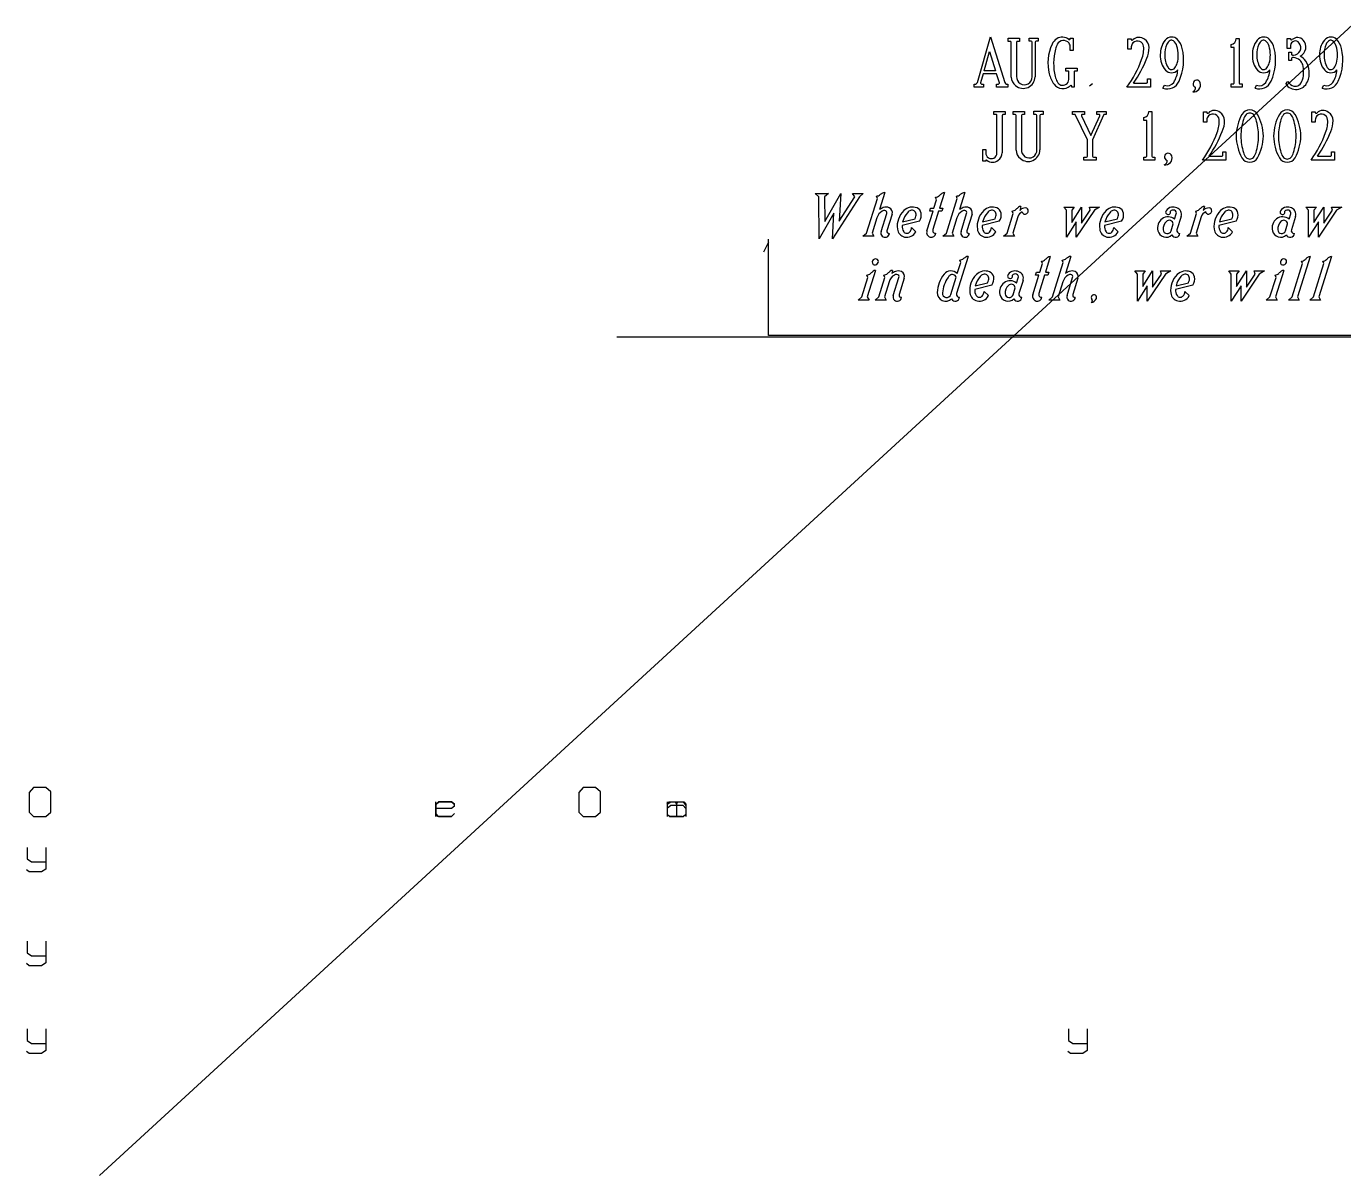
# Model space of a CAD drawing. Header units: metres. Extents: x -210 to 27, y -20 to 71.
# Drawn here: x -27.25 to -0.2, y -17.22 to 6.37 of the extents above; entities that cross this region are included whole.
import ezdxf

# ---------------------------------------------------------------- set-up
doc = ezdxf.new("R2010")
doc.units = ezdxf.units.M

msp = doc.modelspace()

# ---------------------------------------------------------------- linework, layer by layer
at = {"layer": 'MCD_Layer_0'}
for p, q in [((-25.743296, -17.223255), (27.084261, 31.29195)), ((-7.718598, 5.2175), (-7.447598, 6.154)), ((-7.447598, 6.154), (-7.157598, 5.2165)), ((-7.085751, 6.1257), (-6.850651, 6.1257)), ((-7.085751, 6.063), (-7.085751, 6.1257)), ((-7.043051, 6.063), (-7.085751, 6.063)), ((-7.022051, 5.3309), (-7.022051, 6.043)), ((-6.912951, 6.043), (-6.912851, 5.3445)), ((-6.850651, 6.063), (-6.891951, 6.063)), ((-6.850651, 6.1257), (-6.850651, 6.063)), ((-6.657551, 6.0638), (-6.657551, 6.1277)), ((-6.657551, 6.1277), (-6.470051, 6.1277)), ((-6.615151, 6.0638), (-6.657551, 6.0638)), ((-6.595151, 5.3357), (-6.595151, 6.0438)), ((-6.532151, 6.0438), (-6.532151, 5.3357)), ((-6.470051, 6.0638), (-6.511151, 6.0638)), ((-6.470051, 6.1277), (-6.470051, 6.0638)), ((-5.810977, 6.118), (-5.810977, 6.126)), ((-5.810977, 6.126), (-5.749277, 6.126)), ((-5.749277, 6.126), (-5.749277, 5.876)), ((-4.626797, 5.906), (-4.626797, 6.115)), ((-4.626797, 6.115), (-4.561097, 6.115)), ((-4.561097, 6.115), (-4.561097, 6.107)), ((-2.509802, 5.938), (-2.509802, 6.0005)), ((-2.406702, 6.1249), (-2.343802, 6.125)), ((-2.343802, 6.125), (-2.343802, 5.208)), ((-1.354437, 6.125), (-1.289837, 6.125)), ((-1.354437, 5.917), (-1.354437, 6.125)), ((-1.289837, 6.125), (-1.289837, 6.114)), ((-1.289837, 5.98), (-1.289837, 5.917)), ((-7.579598, 5.458), (-7.466598, 5.857)), ((-7.466598, 5.857), (-7.345598, 5.458)), ((-5.810977, 5.876), (-5.810977, 5.939)), ((-5.749277, 5.876), (-5.810977, 5.876)), ((-4.561097, 5.906), (-4.626797, 5.906)), ((-4.561097, 5.948), (-4.561097, 5.906)), ((-2.447802, 5.938), (-2.509802, 5.938)), ((-2.447802, 5.208), (-2.447802, 5.938)), ((-1.289837, 5.917), (-1.354437, 5.917)), ((-1.323137, 5.6724), (-1.323137, 5.8438)), ((-1.323137, 5.8438), (-1.268837, 5.8438)), ((-1.268837, 5.8438), (-1.268837, 5.802)), ((-1.268837, 5.709), (-1.268837, 5.6724)), ((-1.247837, 5.782), (-1.226837, 5.782)), ((-1.226837, 5.73), (-1.247837, 5.73)), ((-7.345598, 5.458), (-7.579598, 5.458)), ((-5.903877, 5.5163), (-5.669477, 5.5163)), ((-5.903877, 5.4538), (-5.903877, 5.5163)), ((-5.903577, 5.4538), (-5.903877, 5.4538)), ((-5.862577, 5.4538), (-5.903577, 5.4538)), ((-5.841577, 5.2817), (-5.841577, 5.4338)), ((-5.732477, 5.4338), (-5.732477, 5.125)), ((-5.669477, 5.4538), (-5.711477, 5.4538)), ((-5.669477, 5.5163), (-5.669477, 5.4538)), ((-1.268837, 5.6724), (-1.323137, 5.6724)), ((-7.783598, 5.1875), (-7.758598, 5.1875)), ((-7.783598, 5.125), (-7.783598, 5.1875)), ((-7.597598, 5.396), (-7.654598, 5.2135)), ((-7.634598, 5.1875), (-7.595598, 5.1875)), ((-7.327598, 5.396), (-7.597598, 5.396)), ((-7.595598, 5.1875), (-7.595598, 5.125)), ((-7.265598, 5.2145), (-7.327598, 5.396)), ((-7.325598, 5.125), (-7.325598, 5.1875)), ((-7.325598, 5.1875), (-7.285598, 5.1875)), ((-7.117598, 5.1875), (-7.095598, 5.1875)), ((-7.095598, 5.1875), (-7.095598, 5.125)), ((-5.357096, 5.191773), (-5.417941, 5.145859)), ((-4.511097, 5.208), (-4.247997, 5.208)), ((-4.226997, 5.229), (-4.226997, 5.292)), ((-4.226997, 5.292), (-4.165097, 5.292)), ((-4.165097, 5.292), (-4.165097, 5.125)), ((-3.907442, 5.1009), (-3.876442, 5.1619)), ((-2.509802, 5.188), (-2.468802, 5.188)), ((-2.509802, 5.125), (-2.509802, 5.188)), ((-2.322802, 5.188), (-2.280802, 5.188)), ((-2.280802, 5.188), (-2.280802, 5.125)), ((-2.017137, 5.1009), (-1.986137, 5.1619)), ((-1.385637, 5.191), (-1.341837, 5.2362)), ((-0.638139, 5.1009), (-0.607139, 5.1619)), ((-7.595598, 5.125), (-7.783598, 5.125)), ((-7.095598, 5.125), (-7.325598, 5.125)), ((-5.778577, 5.125), (-5.778577, 5.1367)), ((-5.732477, 5.125), (-5.778577, 5.125)), ((-4.165097, 5.125), (-4.647097, 5.125)), ((-2.280802, 5.125), (-2.509802, 5.125)), ((-7.3792, 4.5608), (-7.3792, 4.6236)), ((-7.3792, 4.6236), (-7.1449, 4.6236)), ((-7.1449, 4.6236), (-7.1449, 4.5608)), ((-6.986752, 4.6257), (-6.751652, 4.6257)), ((-6.986752, 4.563), (-6.986752, 4.6257)), ((-6.751652, 4.6257), (-6.751652, 4.563)), ((-6.558552, 4.5638), (-6.558552, 4.6277)), ((-6.558552, 4.6277), (-6.371052, 4.6277)), ((-6.371052, 4.6277), (-6.371052, 4.5638)), ((-5.762297, 4.62475), (-5.522297, 4.62475)), ((-5.762297, 4.56255), (-5.762297, 4.62475)), ((-5.522297, 4.62475), (-5.522297, 4.56255)), ((-5.267297, 4.56255), (-5.267297, 4.62475)), ((-5.267297, 4.6239), (-5.074297, 4.6239)), ((-5.074297, 4.6239), (-5.074297, 4.5617)), ((-4.200197, 4.6249), (-4.137297, 4.625)), ((-4.137297, 4.625), (-4.137297, 3.708)), ((-3.075703, 4.406), (-3.075703, 4.615)), ((-3.075703, 4.615), (-3.010003, 4.615)), ((-3.010003, 4.615), (-3.010003, 4.607)), ((-0.847699, 4.406), (-0.847699, 4.615)), ((-0.847699, 4.615), (-0.781999, 4.615)), ((-0.781999, 4.615), (-0.781999, 4.607)), ((-7.3372, 4.5608), (-7.3792, 4.5608)), ((-7.3162, 3.7677), (-7.3162, 4.5408)), ((-7.2071, 4.5408), (-7.2071, 3.7778)), ((-7.1449, 4.5608), (-7.1861, 4.5608)), ((-6.944052, 4.563), (-6.986752, 4.563)), ((-6.923052, 3.8309), (-6.923052, 4.543)), ((-6.813952, 4.543), (-6.813852, 3.8445)), ((-6.751652, 4.563), (-6.792952, 4.563)), ((-6.516152, 4.5638), (-6.558552, 4.5638)), ((-6.496152, 3.8357), (-6.496152, 4.5438)), ((-6.433152, 4.5438), (-6.433152, 3.8357)), ((-6.371052, 4.5638), (-6.412152, 4.5638)), ((-5.723297, 4.56255), (-5.762297, 4.56255)), ((-5.460297, 4.04175), (-5.704297, 4.55055)), ((-5.581297, 4.53355), (-5.386297, 4.12975)), ((-5.522297, 4.56255), (-5.562297, 4.56255)), ((-5.386297, 4.12975), (-5.204297, 4.53355)), ((-5.129297, 4.5497), (-5.355297, 4.0409)), ((-5.223297, 4.56255), (-5.267297, 4.56255)), ((-5.074297, 4.5617), (-5.110297, 4.5617)), ((-4.303297, 4.438), (-4.303297, 4.5005)), ((-4.241297, 4.438), (-4.303297, 4.438)), ((-4.241297, 3.708), (-4.241297, 4.438)), ((-3.010003, 4.406), (-3.075703, 4.406)), ((-3.010003, 4.448), (-3.010003, 4.406)), ((-0.781999, 4.406), (-0.847699, 4.406)), ((-0.781999, 4.448), (-0.781999, 4.406)), ((-7.6089, 3.8405), (-7.546, 3.8405)), ((-7.6089, 3.6005), (-7.6089, 3.8405)), ((-7.546, 3.8405), (-7.546, 3.7775)), ((-5.460297, 3.70805), (-5.460297, 4.04175)), ((-5.355297, 4.04175), (-5.355297, 3.70805)), ((-2.675903, 3.729), (-2.675903, 3.792)), ((-2.675903, 3.792), (-2.614003, 3.792)), ((-2.614003, 3.792), (-2.614003, 3.625)), ((-0.447899, 3.729), (-0.447899, 3.792)), ((-0.447899, 3.792), (-0.385999, 3.792)), ((-0.385999, 3.792), (-0.385999, 3.625)), ((-7.546, 3.6005), (-7.6089, 3.6005)), ((-7.546, 3.6135), (-7.546, 3.6005)), ((-5.532297, 3.62475), (-5.532297, 3.68805)), ((-5.532297, 3.68805), (-5.480297, 3.68805)), ((-5.282297, 3.62475), (-5.532297, 3.62475)), ((-5.335297, 3.68805), (-5.282297, 3.68805)), ((-5.282297, 3.68805), (-5.282297, 3.62475)), ((-4.303297, 3.688), (-4.262297, 3.688)), ((-4.303297, 3.625), (-4.303297, 3.688)), ((-4.074297, 3.625), (-4.303297, 3.625)), ((-4.116297, 3.688), (-4.074297, 3.688)), ((-4.074297, 3.688), (-4.074297, 3.625)), ((-2.614003, 3.625), (-3.096003, 3.625)), ((-2.960003, 3.708), (-2.696903, 3.708)), ((-0.385999, 3.625), (-0.867999, 3.625)), ((-0.731999, 3.708), (-0.468899, 3.708)), ((-10.973124, 2.871875), (-11.052399, 2.9375)), ((-11.052399, 2.9375), (-10.776774, 2.9375)), ((-10.966212, 2.007025), (-10.973124, 2.871875)), ((-10.776774, 2.9375), (-10.855, 2.871875)), ((-10.855, 2.871875), (-10.850974, 2.367263)), ((-10.850974, 2.367263), (-10.52495, 2.9375)), ((-10.140124, 2.871875), (-10.690762, 2.007025)), ((-10.52495, 2.9375), (-10.553999, 2.368488)), ((-10.553999, 2.368488), (-10.233487, 2.871875)), ((-10.285112, 2.9375), (-10.062074, 2.9375)), ((-10.233487, 2.871875), (-10.285112, 2.9375)), ((-10.062074, 2.9375), (-10.140124, 2.871875)), ((-9.992295, 2.128125), (-9.772669, 2.836613)), ((-9.772669, 2.836613), (-9.791657, 2.886225)), ((-9.620245, 2.958937), (-9.728657, 2.6092)), ((-8.610303, 2.638863), (-8.556403, 2.812813)), ((-8.556403, 2.812813), (-8.57539, 2.862425)), ((-8.396628, 2.958938), (-8.495765, 2.638863)), ((-8.350533, 2.128125), (-8.130908, 2.836613)), ((-8.130908, 2.836613), (-8.149895, 2.886225)), ((-7.978483, 2.958937), (-8.086895, 2.6092)), ((-10.663724, 2.536137), (-10.966212, 2.007025)), ((-10.690762, 2.007025), (-10.663724, 2.536137)), ((-9.780457, 2.441987), (-9.877757, 2.128125)), ((-9.69567, 2.156475), (-9.580782, 2.527387)), ((-9.470357, 2.514087), (-9.57492, 2.1766)), ((-8.755028, 2.171875), (-8.62929, 2.577613)), ((-8.69754, 2.577613), (-8.678553, 2.638863)), ((-8.62929, 2.577613), (-8.69754, 2.577613)), ((-8.678553, 2.638863), (-8.610303, 2.638863)), ((-8.514753, 2.577613), (-8.632528, 2.1976)), ((-8.446503, 2.577613), (-8.514753, 2.577613)), ((-8.495765, 2.638863), (-8.427515, 2.638863)), ((-8.427515, 2.638863), (-8.446503, 2.577613)), ((-8.138695, 2.441987), (-8.235995, 2.128125)), ((-8.053908, 2.156475), (-7.93902, 2.527387)), ((-7.828595, 2.514087), (-7.933158, 2.1766)), ((-7.108173, 2.128125), (-6.984099, 2.528525)), ((-6.984099, 2.528525), (-7.003085, 2.578138)), ((-6.89091, 2.45975), (-6.993635, 2.128125)), ((-6.824323, 2.67465), (-6.849873, 2.59205)), ((-5.891781, 2.596163), (-5.944281, 2.661788)), ((-5.944281, 2.661788), (-5.729906, 2.661788)), ((-5.891781, 2.041063), (-5.891781, 2.596163)), ((-5.729906, 2.661788), (-5.782406, 2.596163)), ((-5.782406, 2.343025), (-5.579319, 2.661788)), ((-5.782406, 2.596163), (-5.782406, 2.343025)), ((-5.315244, 2.596163), (-5.688694, 2.041063)), ((-5.579319, 2.661788), (-5.579319, 2.329025)), ((-5.579319, 2.329025), (-5.399594, 2.596163)), ((-5.418756, 2.661788), (-5.207794, 2.661788)), ((-5.399594, 2.596163), (-5.418756, 2.661788)), ((-5.207794, 2.661788), (-5.315244, 2.596163)), ((-3.668675, 2.409525), (-3.634374, 2.520213)), ((-3.536724, 2.4657), (-3.620112, 2.196637)), ((-3.340598, 2.128125), (-3.216524, 2.528525)), ((-3.216524, 2.528525), (-3.235511, 2.578138)), ((-3.123335, 2.45975), (-3.22606, 2.128125)), ((-3.056748, 2.67465), (-3.082298, 2.59205)), ((-1.318512, 2.409525), (-1.284212, 2.520213)), ((-1.186562, 2.4657), (-1.269949, 2.196637)), ((-0.918631, 2.596163), (-0.971131, 2.661788)), ((-0.971131, 2.661788), (-0.756756, 2.661788)), ((-0.918631, 2.041063), (-0.918631, 2.596163)), ((-0.756756, 2.661788), (-0.809256, 2.596163)), ((-0.809256, 2.343025), (-0.606169, 2.661788)), ((-0.809256, 2.596163), (-0.809256, 2.343025)), ((-0.342094, 2.596163), (-0.715544, 2.041063)), ((-0.606169, 2.661788), (-0.606169, 2.329025)), ((-0.606169, 2.329025), (-0.426444, 2.596163)), ((-0.445606, 2.661788), (-0.234644, 2.661788)), ((-0.426444, 2.596163), (-0.445606, 2.661788)), ((-0.234644, 2.661788), (-0.342094, 2.596163)), ((-8.910019, 2.370937), (-9.263694, 2.283787)), ((-9.253106, 2.358425), (-8.997606, 2.421512)), ((-9.071981, 2.241612), (-8.981157, 2.155775)), ((-7.268257, 2.370937), (-7.621932, 2.283787)), ((-7.611345, 2.358425), (-7.355845, 2.421512)), ((-7.43022, 2.241612), (-7.339395, 2.155775)), ((-5.688694, 2.359913), (-5.891781, 2.041063)), ((-5.688694, 2.041063), (-5.688694, 2.359913)), ((-4.755869, 2.370937), (-5.109544, 2.283787)), ((-5.098956, 2.358425), (-4.843456, 2.421512)), ((-4.917831, 2.241612), (-4.827007, 2.155775)), ((-3.7413, 2.175287), (-3.697637, 2.315988)), ((-2.405706, 2.370937), (-2.759381, 2.283787)), ((-2.748793, 2.358425), (-2.493293, 2.421512)), ((-2.567668, 2.241612), (-2.476844, 2.155775)), ((-1.391137, 2.175287), (-1.347474, 2.315988)), ((-0.715544, 2.359913), (-0.918631, 2.041063)), ((-0.715544, 2.041063), (-0.715544, 2.359913)), ((-12.005738, 1.939738), (-12.110414, 1.737639)), ((-10.067545, 2.0625), (-9.992295, 2.128125)), ((-9.843107, 2.0625), (-10.067545, 2.0625)), ((-9.877757, 2.128125), (-9.843107, 2.0625)), ((-8.425783, 2.0625), (-8.350533, 2.128125)), ((-8.201345, 2.0625), (-8.425783, 2.0625)), ((-8.235995, 2.128125), (-8.201345, 2.0625)), ((-7.183511, 2.0625), (-7.108173, 2.128125)), ((-6.959073, 2.0625), (-7.183511, 2.0625)), ((-6.993635, 2.128125), (-6.959073, 2.0625)), ((-3.415936, 2.0625), (-3.340598, 2.128125)), ((-3.191498, 2.0625), (-3.415936, 2.0625)), ((-3.22606, 2.128125), (-3.191498, 2.0625)), ((-7.908701, 1.646437), (-8.144951, 0.884137)), ((-6.220939, 1.646438), (-6.320077, 1.326363)), ((-5.802795, 1.646437), (-5.911207, 1.2967)), ((-0.885118, 1.646437), (-1.142544, 0.815625)), ((-0.447531, 1.646437), (-0.704956, 0.815625)), ((-9.809301, 1.36215), (-9.978701, 0.815625)), ((-9.458325, 1.36215), (-9.478626, 1.2967)), ((-8.131388, 1.2974), (-8.061126, 1.524113)), ((-8.061126, 1.524113), (-8.080113, 1.573725)), ((-6.434614, 1.326363), (-6.380714, 1.500313)), ((-6.380714, 1.500313), (-6.399702, 1.549925)), ((-6.174845, 0.815625), (-5.95522, 1.524113)), ((-5.95522, 1.524113), (-5.974208, 1.573725)), ((-1.426363, 1.36215), (-1.595763, 0.815625)), ((-1.257081, 0.815625), (-1.044894, 1.500312)), ((-1.044894, 1.500312), (-1.063881, 1.549925)), ((-0.819494, 0.815625), (-0.607306, 1.500312)), ((-0.607306, 1.500312), (-0.626293, 1.549925)), ((-10.093151, 0.815625), (-9.969076, 1.216025)), ((-9.969076, 1.216025), (-9.988063, 1.265638)), ((-9.742176, 0.815625), (-9.618101, 1.216025)), ((-9.618101, 1.216025), (-9.637088, 1.265638)), ((-9.530426, 1.129487), (-9.627638, 0.815625)), ((-9.445639, 0.843975), (-9.330663, 1.214887)), ((-9.220239, 1.201587), (-9.324889, 0.8641)), ((-8.264738, 0.867075), (-8.155013, 1.221275)), ((-7.762894, 1.045925), (-7.507394, 1.109012)), ((-6.913524, 1.097025), (-6.879224, 1.207713)), ((-6.781574, 1.1532), (-6.864962, 0.884137)), ((-6.579339, 0.859375), (-6.453602, 1.265113)), ((-6.521852, 1.265113), (-6.502864, 1.326363)), ((-6.453602, 1.265113), (-6.521852, 1.265113)), ((-6.502864, 1.326363), (-6.434614, 1.326363)), ((-6.339064, 1.265113), (-6.456839, 0.8851)), ((-6.270814, 1.265113), (-6.339064, 1.265113)), ((-6.320077, 1.326363), (-6.251827, 1.326363)), ((-6.251827, 1.326363), (-6.270814, 1.265113)), ((-5.963007, 1.129487), (-6.060307, 0.815625)), ((-5.87822, 0.843975), (-5.763333, 1.214887)), ((-5.652907, 1.201587), (-5.75747, 0.8641)), ((-4.432631, 1.283663), (-4.485131, 1.349288)), ((-4.485131, 1.349288), (-4.270756, 1.349288)), ((-4.432631, 0.728563), (-4.432631, 1.283663)), ((-4.270756, 1.349288), (-4.323256, 1.283663)), ((-4.323256, 1.030525), (-4.120169, 1.349288)), ((-4.323256, 1.283663), (-4.323256, 1.030525)), ((-3.856094, 1.283663), (-4.229544, 0.728563)), ((-4.120169, 1.349288), (-4.120169, 1.016525)), ((-4.120169, 1.016525), (-3.940444, 1.283663)), ((-3.959606, 1.349288), (-3.748644, 1.349288)), ((-3.940444, 1.283663), (-3.959606, 1.349288)), ((-3.748644, 1.349288), (-3.856094, 1.283663)), ((-3.639719, 1.045925), (-3.384219, 1.109012)), ((-2.505619, 1.283663), (-2.558119, 1.349288)), ((-2.558119, 1.349288), (-2.343744, 1.349288)), ((-2.505619, 0.728563), (-2.505619, 1.283663)), ((-2.343744, 1.349288), (-2.396244, 1.283663)), ((-2.396244, 1.030525), (-2.193156, 1.349288)), ((-2.396244, 1.283663), (-2.396244, 1.030525)), ((-1.929081, 1.283663), (-2.302531, 0.728563)), ((-2.193156, 1.349288), (-2.193156, 1.016525)), ((-2.193156, 1.016525), (-2.013431, 1.283663)), ((-2.032594, 1.349288), (-1.821631, 1.349288)), ((-2.013431, 1.283663), (-2.032594, 1.349288)), ((-1.821631, 1.349288), (-1.929081, 1.283663)), ((-1.710213, 0.815625), (-1.586138, 1.216025)), ((-1.586138, 1.216025), (-1.605125, 1.265638)), ((-10.168488, 0.75), (-10.093151, 0.815625)), ((-9.978701, 0.815625), (-9.944051, 0.75)), ((-9.817513, 0.75), (-9.742176, 0.815625)), ((-9.627638, 0.815625), (-9.593076, 0.75)), ((-7.419806, 1.058437), (-7.773481, 0.971287)), ((-7.581769, 0.929112), (-7.490944, 0.843275)), ((-6.986149, 0.862787), (-6.942487, 1.003488)), ((-6.250095, 0.75), (-6.174845, 0.815625)), ((-6.060307, 0.815625), (-6.025658, 0.75)), ((-4.229544, 1.047413), (-4.432631, 0.728563)), ((-4.229544, 0.728563), (-4.229544, 1.047413)), ((-3.296631, 1.058437), (-3.650306, 0.971287)), ((-3.458594, 0.929112), (-3.367769, 0.843275)), ((-2.302531, 1.047413), (-2.505619, 0.728563)), ((-2.302531, 0.728563), (-2.302531, 1.047413)), ((-1.78555, 0.75), (-1.710213, 0.815625)), ((-1.595763, 0.815625), (-1.561113, 0.75)), ((-1.332331, 0.75), (-1.257081, 0.815625)), ((-1.142544, 0.815625), (-1.107894, 0.75)), ((-0.894744, 0.75), (-0.819494, 0.815625)), ((-0.704956, 0.815625), (-0.670306, 0.75)), ((-9.944051, 0.75), (-10.168488, 0.75)), ((-9.593076, 0.75), (-9.817513, 0.75)), ((-6.025658, 0.75), (-6.250095, 0.75)), ((-1.561113, 0.75), (-1.78555, 0.75)), ((-1.107894, 0.75), (-1.332331, 0.75)), ((-0.670306, 0.75), (-0.894744, 0.75)), ((-27.098637, -9.254803), (-27.187737, -9.358753)), ((-27.187737, -9.358753), (-27.187737, -9.759703)), ((-26.846186, -9.254803), (-27.098637, -9.254803)), ((-26.742236, -9.343903), (-26.846186, -9.254803)), ((-26.742236, -9.759703), (-26.742236, -9.343903)), ((-15.812641, -9.254803), (-15.901741, -9.358753)), ((-15.901741, -9.358753), (-15.901741, -9.759703)), ((-15.560191, -9.254803), (-15.812641, -9.254803)), ((-15.456241, -9.343903), (-15.560191, -9.254803)), ((-15.456241, -9.759703), (-15.456241, -9.343903)), ((-18.842042, -9.611203), (-18.767792, -9.551803)), ((-18.842042, -9.848803), (-18.842042, -9.551803)), ((-18.842042, -9.596353), (-18.782642, -9.551803)), ((-18.782642, -9.551803), (-18.842042, -9.611203)), ((-18.842042, -9.611203), (-18.842042, -9.596353)), ((-18.842042, -9.611203), (-18.842042, -9.789403)), ((-18.842042, -9.804253), (-18.842042, -9.611203)), ((-18.515342, -9.685453), (-18.842042, -9.685453)), ((-18.782642, -9.551803), (-18.515342, -9.551803)), ((-18.515342, -9.551803), (-18.782642, -9.551803)), ((-18.767792, -9.551803), (-18.515342, -9.551803)), ((-18.515342, -9.551803), (-18.455942, -9.611203)), ((-18.515342, -9.551803), (-18.455942, -9.596353)), ((-18.455942, -9.596353), (-18.515342, -9.551803)), ((-18.455942, -9.640903), (-18.515342, -9.685453)), ((-18.455942, -9.640903), (-18.455942, -9.596353)), ((-14.090036, -9.551803), (-14.090036, -9.848803)), ((-14.090036, -9.596353), (-14.015786, -9.551803)), ((-14.090036, -9.596353), (-14.045486, -9.551803)), ((-14.015786, -9.626053), (-14.090036, -9.685453)), ((-14.090036, -9.685453), (-14.090036, -9.804253)), ((-14.045486, -9.551803), (-13.926686, -9.551803)), ((-14.030636, -9.551803), (-13.778186, -9.551803)), ((-14.015786, -9.551803), (-13.763336, -9.551803)), ((-13.763336, -9.626053), (-14.015786, -9.626053)), ((-13.926686, -9.551803), (-13.896986, -9.596353)), ((-13.896986, -9.596353), (-13.867286, -9.551803)), ((-13.896986, -9.596353), (-13.896986, -9.848803)), ((-13.867286, -9.551803), (-13.748486, -9.551803)), ((-13.763336, -9.551803), (-13.703936, -9.626053)), ((-13.703936, -9.685453), (-13.763336, -9.626053)), ((-13.748486, -9.551803), (-13.703936, -9.596353)), ((-13.703936, -9.596353), (-13.703936, -9.848803)), ((-13.703936, -9.626053), (-13.703936, -9.848803)), ((-27.187737, -9.759703), (-27.098637, -9.848803)), ((-27.098637, -9.848803), (-26.846186, -9.848803)), ((-26.846186, -9.848803), (-26.742236, -9.759703)), ((-18.842042, -9.789403), (-18.782642, -9.848803)), ((-18.797492, -9.848803), (-18.842042, -9.804253)), ((-18.515342, -9.848803), (-18.797492, -9.848803)), ((-18.782642, -9.848803), (-18.515342, -9.848803)), ((-18.455942, -9.789403), (-18.515342, -9.848803)), ((-18.515342, -9.848803), (-18.455942, -9.789403)), ((-15.901741, -9.759703), (-15.812641, -9.848803)), ((-15.812641, -9.848803), (-15.560191, -9.848803)), ((-15.560191, -9.848803), (-15.456241, -9.759703)), ((-14.090036, -9.804253), (-14.030636, -9.848803)), ((-13.778186, -9.848803), (-14.030636, -9.848803)), ((-14.030636, -9.848803), (-13.763336, -9.848803)), ((-13.763336, -9.848803), (-13.703936, -9.804253)), ((-27.232286, -10.483683), (-27.232286, -10.721283)), ((-26.846186, -10.483683), (-26.846186, -10.780683)), ((-27.232286, -10.721283), (-27.143186, -10.780683)), ((-27.143186, -10.780683), (-26.846186, -10.780683)), ((-27.113486, -10.780683), (-26.964986, -10.780683)), ((-26.846186, -10.780683), (-26.846186, -10.869783)), ((-27.187736, -10.988583), (-27.247136, -10.944033)), ((-26.935286, -10.988583), (-27.187736, -10.988583)), ((-26.846186, -10.929183), (-26.935286, -10.988583)), ((-26.846186, -10.869783), (-26.846186, -10.929183)), ((-27.232286, -12.410569), (-27.232286, -12.648169)), ((-26.846186, -12.410569), (-26.846186, -12.707569)), ((-27.232286, -12.648169), (-27.143186, -12.707569)), ((-27.143186, -12.707569), (-26.846186, -12.707569)), ((-27.113486, -12.707569), (-26.964986, -12.707569)), ((-26.846186, -12.707569), (-26.846186, -12.796669)), ((-27.187736, -12.915469), (-27.247136, -12.870919)), ((-26.935286, -12.915469), (-27.187736, -12.915469)), ((-26.846186, -12.856069), (-26.935286, -12.915469)), ((-26.846186, -12.796669), (-26.846186, -12.856069)), ((-27.232286, -14.211203), (-27.232286, -14.448804)), ((-26.846186, -14.211203), (-26.846186, -14.508204)), ((-5.848291, -14.211203), (-5.848291, -14.448804)), ((-5.462191, -14.211203), (-5.462191, -14.508204)), ((-27.232286, -14.448804), (-27.143186, -14.508204)), ((-27.143186, -14.508204), (-26.846186, -14.508204)), ((-27.113486, -14.508204), (-26.964986, -14.508204)), ((-26.846186, -14.508204), (-26.846186, -14.597304)), ((-26.846186, -14.597304), (-26.846186, -14.656704)), ((-5.848291, -14.448804), (-5.759191, -14.508204)), ((-5.759191, -14.508204), (-5.462191, -14.508204)), ((-5.729491, -14.508204), (-5.580991, -14.508204)), ((-5.462191, -14.508204), (-5.462191, -14.597304)), ((-5.462191, -14.597304), (-5.462191, -14.656704)), ((-27.187736, -14.716104), (-27.247136, -14.671554)), ((-26.935286, -14.716104), (-27.187736, -14.716104)), ((-26.846186, -14.656704), (-26.935286, -14.716104)), ((-5.803741, -14.716104), (-5.863141, -14.671554)), ((-5.551291, -14.716104), (-5.803741, -14.716104)), ((-5.462191, -14.656704), (-5.551291, -14.716104))]:
    msp.add_line(p, q, dxfattribs=at)
for centre, radius, start, end in [((-7.042551, 6.0425), 0.020506, 1.397353, 91.397058), ((-6.892451, 6.0425), 0.020506, 88.603013, 178.602576), ((-6.615651, 6.0433), 0.020506, 1.397356, 88.602729), ((-6.511651, 6.0433), 0.020506, 88.603022, 178.602649), ((-5.346788, 5.617342), 0.923528, 155.16019, 193.924587), ((-5.901358, 5.863201), 0.317136, 126.540314, 153.380111), ((-5.618362, 5.784146), 0.508889, 154.578331, 166.493468), ((-5.974917, 5.930063), 0.220466, 51.666781, 121.520339), ((-5.949735, 5.938436), 0.143398, 37.63557, 153.419514), ((-5.828497, 6.117609), 0.017525, 236.472138, 1.278679), ((-5.953349, 5.944911), 0.142495, 357.622698, 34.685174), ((-4.541248, 6.105959), 0.019877, 176.996517, 315.391797), ((-4.398819, 5.929394), 0.163342, 140.632559, 173.459288), ((-4.398964, 5.967592), 0.178594, 50.804123, 135.845145), ((-4.434323, 5.944419), 0.126833, 65.683909, 135.70048), ((-4.429771, 5.943292), 0.12607, 8.533965, 67.78051), ((-4.906321, 5.916012), 0.60298, 338.293675, 4.374085), ((-4.416176, 5.924401), 0.22338, 2.97634, 54.38616), ((-3.568644, 5.833559), 0.386834, 139.419606, 163.812695), ((-3.328004, 5.797), 0.542113, 157.277652, 180.95129), ((-3.720943, 5.968455), 0.183444, 91.874118, 140.475325), ((-3.683341, 5.942616), 0.158135, 118.64245, 156.212263), ((-3.732029, 6.027172), 0.060628, 51.927112, 116.56374), ((-3.730079, 5.985958), 0.165872, 46.662254, 88.916262), ((-3.805385, 5.919458), 0.190857, 14.300263, 54.532476), ((-4.179724, 5.788342), 0.587003, 359.517639, 17.67846), ((-3.87129, 5.841979), 0.367524, 12.033199, 46.05529), ((-2.525571, 6.118492), 0.119041, 277.612036, 3.085551), ((-1.678339, 5.833559), 0.386834, 139.419606, 163.812695), ((-1.437699, 5.797), 0.542113, 157.277652, 180.95129), ((-1.830638, 5.968455), 0.183444, 91.874118, 140.475325), ((-1.793036, 5.942616), 0.158135, 118.64245, 156.212263), ((-1.841725, 6.027172), 0.060628, 51.927112, 116.56374), ((-1.839775, 5.985958), 0.165872, 46.662254, 88.916262), ((-1.91508, 5.919458), 0.190857, 14.300263, 54.532476), ((-2.28942, 5.788342), 0.587003, 359.517639, 17.67846), ((-1.980986, 5.841979), 0.367524, 12.033199, 46.05529), ((-1.268494, 6.115229), 0.021378, 183.294482, 306.303358), ((-1.189634, 5.970319), 0.100669, 35.655307, 174.48168), ((-1.145875, 5.978912), 0.162091, 43.262453, 132.718432), ((-1.230594, 5.935976), 0.154022, 271.397966, 37.154221), ((-1.18422, 5.948269), 0.211053, 296.261189, 42.186118), ((-0.299342, 5.833559), 0.386834, 139.419606, 163.812695), ((-0.058702, 5.797), 0.542113, 157.277652, 180.95129), ((-0.45164, 5.968455), 0.183444, 91.874118, 140.475325), ((-0.414039, 5.942616), 0.158135, 118.64245, 156.212263), ((-0.462727, 6.027172), 0.060628, 51.927112, 116.56374), ((-0.460777, 5.985958), 0.165872, 46.662254, 88.916262), ((-0.536083, 5.919458), 0.190857, 14.300263, 54.532476), ((-0.910422, 5.788342), 0.587003, 359.517639, 17.67846), ((-0.601988, 5.841979), 0.367524, 12.033199, 46.05529), ((-5.072787, 5.611053), 1.080575, 164.325161, 194.450617), ((-6.539866, 6.491789), 2.33467, 324.166548, 339.992575), ((-6.483632, 6.586562), 2.406518, 325.051132, 338.792182), ((-4.709028, 5.931201), 0.515953, 335.348711, 0.53292), ((-3.427108, 5.777055), 0.535992, 178.605437, 197.55374), ((-3.442773, 5.789082), 0.52017, 162.972873, 179.887825), ((-3.396049, 5.76989), 0.474339, 177.811908, 210.787034), ((-4.145916, 5.774978), 0.553238, 343.289226, 0.872222), ((-4.53539, 5.679217), 1.051168, 335.780913, 13.163464), ((-1.536804, 5.777055), 0.535992, 178.605437, 197.55374), ((-1.552469, 5.789082), 0.52017, 162.972873, 179.887825), ((-1.505744, 5.76989), 0.474339, 177.811908, 210.787034), ((-2.255611, 5.774978), 0.553238, 343.289226, 0.872222), ((-2.645085, 5.679217), 1.051168, 335.780913, 13.163464), ((-1.248337, 5.8025), 0.020506, 181.397175, 271.397236), ((-1.246586, 5.70775), 0.022285, 93.215644, 176.784437), ((-1.241055, 5.511903), 0.21856, 49.059077, 86.270016), ((-1.221665, 5.494839), 0.294784, 33.141642, 63.652598), ((-0.157806, 5.777055), 0.535992, 178.605437, 197.55374), ((-0.173471, 5.789082), 0.52017, 162.972873, 179.887825), ((-0.126746, 5.76989), 0.474339, 177.811908, 210.787034), ((-0.876613, 5.774978), 0.553238, 343.289226, 0.872222), ((-1.266088, 5.679217), 1.051168, 335.780913, 13.163464), ((-5.862077, 5.4333), 0.020506, 1.397123, 91.397202), ((-5.711977, 5.4333), 0.020506, 88.602701, 178.60273), ((-3.610001, 5.712244), 0.342133, 196.442921, 224.064902), ((-3.724712, 5.593988), 0.177539, 222.388048, 267.633909), ((-3.731192, 5.565786), 0.082267, 208.129661, 324.231273), ((-3.736102, 5.593407), 0.176854, 271.31561, 318.404617), ((-4.142622, 5.508853), 0.539781, 327.684896, 356.510582), ((-3.944834, 5.716925), 0.343962, 324.605325, 342.919864), ((-1.719697, 5.712244), 0.342133, 196.442921, 224.064902), ((-1.834408, 5.593988), 0.177539, 222.388048, 267.633909), ((-1.840887, 5.565786), 0.082267, 208.129661, 324.231273), ((-1.845798, 5.593407), 0.176854, 271.31561, 318.404617), ((-2.252317, 5.508853), 0.539781, 327.684896, 356.510582), ((-2.054529, 5.716925), 0.343962, 324.605325, 342.919864), ((-1.229833, 5.527432), 0.199484, 16.773374, 48.571111), ((-1.594094, 5.435876), 0.574934, 343.854484, 15.033004), ((-1.331433, 5.416464), 0.429579, 334.894586, 33.890355), ((-0.340699, 5.712244), 0.342133, 196.442921, 224.064902), ((-0.45541, 5.593988), 0.177539, 222.388048, 267.633909), ((-0.46189, 5.565786), 0.082267, 208.129661, 324.231273), ((-0.4668, 5.593407), 0.176854, 271.31561, 318.404617), ((-0.873319, 5.508853), 0.539781, 327.684896, 356.510582), ((-0.675531, 5.716925), 0.343962, 324.605325, 342.919864), ((-7.757819, 5.228128), 0.040635, 268.901502, 344.838294), ((-7.634036, 5.208625), 0.021132, 166.662424, 268.474747), ((-7.284764, 5.207789), 0.020306, 267.644957, 19.297293), ((-7.118157, 5.228815), 0.041319, 197.340356, 270.775451), ((-6.781601, 5.341013), 0.240663, 182.408335, 230.354914), ((-6.776752, 5.342198), 0.244687, 229.6577, 358.478167), ((-6.754292, 5.329598), 0.159258, 174.630949, 2.195781), ((-5.642987, 5.546686), 0.619036, 194.174404, 215.877204), ((-5.964957, 5.312941), 0.221167, 215.693912, 313.193478), ((-5.67534, 5.445829), 0.455957, 193.240195, 207.117051), ((-5.965153, 5.287711), 0.126224, 203.193065, 303.124523), ((-5.953186, 5.278022), 0.11167, 300.698389, 1.887602), ((-5.799737, 5.13566), 0.021186, 2.813812, 130.789004), ((-4.247497, 5.2285), 0.020506, 268.602811, 1.397291), ((-3.820015, 5.349632), 0.26365, 250.634061, 337.326278), ((-3.817686, 5.309019), 0.158418, 248.229469, 325.942075), ((-3.277139, 5.168955), 0.140819, 261.584506, 17.124985), ((-3.215462, 5.191694), 0.075266, 14.406121, 253.568658), ((-2.468302, 5.2085), 0.020506, 268.602797, 358.602815), ((-2.321484, 5.210409), 0.022448, 186.160887, 266.633521), ((-1.929711, 5.349632), 0.26365, 250.634061, 337.326278), ((-1.927382, 5.309019), 0.158418, 248.229469, 325.942075), ((-1.174932, 5.32438), 0.249372, 212.334527, 338.799874), ((-1.154324, 5.360045), 0.224719, 213.443263, 253.662344), ((-1.188143, 5.258258), 0.117591, 255.524708, 306.719156), ((-1.264149, 5.345069), 0.232795, 308.939871, 342.740742), ((-0.550713, 5.349632), 0.26365, 250.634061, 337.326278), ((-0.548384, 5.309019), 0.158418, 248.229469, 325.942075), ((-3.317127, 5.108437), 0.081133, 283.819131, 7.839184), ((-4.319066, 4.618492), 0.119041, 277.612036, 3.085551), ((-2.990154, 4.605959), 0.019877, 176.996517, 315.391797), ((-2.84787, 4.467592), 0.178594, 50.804123, 135.845145), ((-2.865082, 4.424401), 0.22338, 2.97634, 54.38616), ((-2.129364, 4.476245), 0.179587, 88.926312, 150.455123), ((-2.122751, 4.475867), 0.179963, 29.615497, 91.033953), ((-1.359367, 4.476245), 0.179587, 88.926312, 150.455123), ((-1.352754, 4.475867), 0.179963, 29.615497, 91.033953), ((-0.76215, 4.605959), 0.019877, 176.996517, 315.391797), ((-0.619865, 4.467592), 0.178594, 50.804123, 135.845145), ((-0.637077, 4.424401), 0.22338, 2.97634, 54.38616), ((-7.3367, 4.5403), 0.020506, 1.397068, 91.397343), ((-7.1866, 4.5403), 0.020506, 88.60272, 178.602788), ((-6.943552, 4.5425), 0.020506, 1.397353, 91.397058), ((-6.793452, 4.5425), 0.020506, 88.603013, 178.602576), ((-6.516652, 4.5433), 0.020506, 1.397356, 88.602729), ((-6.412652, 4.5433), 0.020506, 88.603022, 178.602649), ((-5.722997, 4.541984), 0.020569, 24.612825, 90.836021), ((-5.563617, 4.542691), 0.019903, 86.195561, 207.340897), ((-5.221976, 4.542691), 0.019903, 332.659041, 93.8045), ((-5.110597, 4.541133), 0.020569, 89.163964, 155.387027), ((-2.847725, 4.429394), 0.163342, 140.632559, 173.459288), ((-2.883229, 4.444419), 0.126833, 65.683909, 135.70048), ((-2.878677, 4.443292), 0.12607, 8.533965, 67.78051), ((-3.355227, 4.416012), 0.60298, 338.293675, 4.374085), ((-3.157934, 4.431201), 0.515953, 335.348711, 0.53292), ((-1.470925, 4.105626), 0.935165, 150.593126, 179.198976), ((-1.074858, 4.097823), 1.233618, 163.067892, 179.030326), ((-2.015084, 4.393563), 0.248185, 138.164798, 165.166751), ((-2.124659, 4.484782), 0.105826, 90.725331, 135.391194), ((-2.127338, 4.484782), 0.105826, 44.608805, 89.274686), ((-2.236914, 4.393563), 0.248186, 14.83328, 41.835158), ((-3.172122, 4.098251), 1.228693, 0.953632, 16.981192), ((-2.782543, 4.105412), 0.936639, 0.812859, 29.371084), ((-0.700928, 4.105626), 0.935165, 150.593126, 179.198976), ((-0.304861, 4.097823), 1.233618, 163.067892, 179.030326), ((-1.245087, 4.393563), 0.248185, 138.164798, 165.166751), ((-1.354662, 4.484782), 0.105826, 90.725331, 135.391194), ((-1.357341, 4.484782), 0.105826, 44.608805, 89.274686), ((-1.466917, 4.393563), 0.248186, 14.83328, 41.835158), ((-2.402125, 4.098251), 1.228693, 0.953632, 16.981192), ((-2.012547, 4.105412), 0.936639, 0.812859, 29.371084), ((-0.61972, 4.429394), 0.163342, 140.632559, 173.459288), ((-0.655225, 4.444419), 0.126833, 65.683909, 135.70048), ((-0.650673, 4.443292), 0.12607, 8.533965, 67.78051), ((-1.127223, 4.416012), 0.60298, 338.293675, 4.374085), ((-0.929929, 4.431201), 0.515953, 335.348711, 0.53292), ((-4.988772, 4.991789), 2.33467, 324.166548, 339.992575), ((-4.932538, 5.086562), 2.406518, 325.051132, 338.792182), ((-1.470925, 4.131774), 0.935164, 180.801019, 209.406881), ((-1.074856, 4.139577), 1.233619, 180.969681, 196.9321), ((-3.172123, 4.13915), 1.228695, 343.018816, 359.046361), ((-2.782543, 4.131988), 0.936639, 330.628909, 359.187147), ((-0.700929, 4.131774), 0.935164, 180.801019, 209.406881), ((-0.30486, 4.139577), 1.233619, 180.969681, 196.9321), ((-2.402126, 4.13915), 1.228695, 343.018816, 359.046361), ((-2.012546, 4.131988), 0.936639, 330.628909, 359.187147), ((-2.760768, 4.991789), 2.33467, 324.166548, 339.992575), ((-2.704534, 5.086562), 2.406518, 325.051132, 338.792182), ((-6.682602, 3.841013), 0.240663, 182.408335, 230.354914), ((-6.677753, 3.842198), 0.244687, 229.6577, 358.478167), ((-6.655293, 3.829598), 0.159258, 174.630949, 2.195781), ((-7.431198, 3.770252), 0.115031, 176.387625, 358.628938), ((-7.532394, 3.614646), 0.013654, 40.423683, 184.816041), ((-7.4071, 3.762756), 0.180539, 230.474012, 309.525988), ((-7.409273, 3.788707), 0.202484, 305.323067, 356.827086), ((-5.480797, 3.70855), 0.020506, 271.397233, 358.602746), ((-5.334797, 3.70855), 0.020506, 181.397254, 268.602767), ((-4.261797, 3.7085), 0.020506, 268.602797, 358.602815), ((-4.114979, 3.710409), 0.022448, 186.160887, 266.633521), ((-3.862344, 3.668955), 0.140819, 261.584506, 17.124985), ((-3.902332, 3.608437), 0.081133, 283.819131, 7.839184), ((-3.800667, 3.691694), 0.075266, 14.406121, 253.568658), ((-2.696403, 3.7285), 0.020506, 268.602811, 1.397291), ((-2.129065, 3.761678), 0.180105, 209.642909, 270.975638), ((-2.015084, 3.843837), 0.248185, 194.833248, 221.835225), ((-2.124659, 3.752618), 0.105827, 224.608868, 269.274588), ((-2.123051, 3.762059), 0.180483, 269.064107, 330.286461), ((-2.127338, 3.752618), 0.105827, 270.725396, 315.391132), ((-2.236913, 3.843837), 0.248186, 318.164818, 345.166721), ((-1.359069, 3.761678), 0.180105, 209.642909, 270.975638), ((-1.245088, 3.843837), 0.248185, 194.833248, 221.835225), ((-1.354662, 3.752618), 0.105827, 224.608868, 269.274588), ((-1.357342, 3.752618), 0.105827, 270.725396, 315.391132), ((-1.353054, 3.762059), 0.180483, 269.064107, 330.286461), ((-1.466917, 3.843837), 0.248186, 318.164818, 345.166721), ((-0.468399, 3.7285), 0.020506, 268.602811, 1.397291), ((-9.797114, 3.016482), 0.130371, 272.398755, 310.637174), ((-9.556777, 2.736264), 0.238795, 117.220794, 130.60887), ((-9.623247, 2.865667), 0.093319, 88.156439, 117.272213), ((-8.586516, 2.987926), 0.125993, 275.066071, 312.519274), ((-7.732731, 2.0609), 1.134296, 129.155314, 132.658856), ((-8.397387, 2.877709), 0.081232, 89.464706, 129.405362), ((-8.155352, 3.016482), 0.130371, 272.398755, 310.637174), ((-7.915016, 2.736264), 0.238795, 117.220794, 130.60887), ((-7.981485, 2.865667), 0.093319, 88.156439, 117.272213), ((-9.553039, 2.372459), 0.237809, 120.003803, 163.000124), ((-9.500472, 2.274127), 0.405392, 111.71034, 124.254858), ((-9.628056, 2.506352), 0.084369, 84.269765, 121.355354), ((-9.59274, 2.507799), 0.154166, 65.785182, 111.976363), ((-9.624337, 2.543943), 0.046595, 339.187495, 84.205065), ((-9.57309, 2.549026), 0.108511, 341.217513, 66.319164), ((-8.919478, 2.268502), 0.445331, 134.022478, 187.590808), ((-8.767575, 2.222952), 0.504077, 140.152499, 164.409808), ((-9.053178, 2.414466), 0.247516, 67.399493, 135.24877), ((-9.026143, 2.440512), 0.166166, 126.585602, 140.619996), ((-9.061427, 2.49164), 0.104104, 84.144506, 127.764094), ((-9.056139, 2.520016), 0.075373, 26.789278, 85.942597), ((-9.204531, 2.523357), 0.23063, 333.794371, 347.356213), ((-9.093688, 2.500791), 0.117556, 346.262946, 26.905602), ((-9.012834, 2.512495), 0.141512, 10.913813, 67.226614), ((-9.092266, 2.498111), 0.222232, 325.092178, 10.677668), ((-7.911277, 2.372459), 0.237809, 120.003803, 163.000124), ((-7.85871, 2.274127), 0.405392, 111.71034, 124.254858), ((-7.986294, 2.506352), 0.084369, 84.269765, 121.355354), ((-7.950978, 2.507799), 0.154166, 65.785182, 111.976363), ((-7.982575, 2.543943), 0.046595, 339.187495, 84.205065), ((-7.931328, 2.549026), 0.108511, 341.217513, 66.319164), ((-7.277716, 2.268502), 0.445331, 134.022478, 187.590808), ((-7.125813, 2.222952), 0.504077, 140.152499, 164.409808), ((-7.411416, 2.414466), 0.247516, 67.399493, 135.24877), ((-7.384381, 2.440512), 0.166166, 126.585602, 140.619996), ((-7.419665, 2.49164), 0.104104, 84.144506, 127.764094), ((-7.414378, 2.520016), 0.075373, 26.789278, 85.942597), ((-7.562769, 2.523357), 0.23063, 333.794371, 347.356213), ((-7.451926, 2.500791), 0.117556, 346.262946, 26.905602), ((-7.371072, 2.512495), 0.141512, 10.913813, 67.226614), ((-7.450504, 2.498111), 0.222232, 325.092178, 10.677668), ((-7.013731, 2.702324), 0.124642, 274.89977, 312.735318), ((-6.188336, 1.807391), 1.092807, 129.039516, 132.6796), ((-6.729975, 2.409695), 0.16854, 113.896473, 162.723021), ((-6.825204, 2.593769), 0.080885, 89.376058, 129.494548), ((-6.733697, 2.489572), 0.154914, 87.822008, 138.584758), ((-6.741669, 2.572082), 0.057184, 188.340748, 309.011903), ((-6.728112, 2.590151), 0.054225, 349.560105, 89.68006), ((-6.760838, 2.595391), 0.087362, 309.157583, 350.069229), ((-4.765328, 2.268502), 0.445331, 134.022478, 187.590808), ((-4.613425, 2.222952), 0.504077, 140.152499, 164.409808), ((-4.899028, 2.414466), 0.247516, 67.399493, 135.24877), ((-4.871993, 2.440512), 0.166166, 126.585602, 140.619996), ((-4.907277, 2.49164), 0.104104, 84.144506, 127.764094), ((-4.901989, 2.520016), 0.075373, 26.789278, 85.942597), ((-5.050381, 2.523357), 0.23063, 333.794371, 347.356213), ((-4.939538, 2.500791), 0.117556, 346.262946, 26.905602), ((-4.858684, 2.512495), 0.141512, 10.913813, 67.226614), ((-4.938116, 2.498111), 0.222232, 325.092178, 10.677668), ((-3.802527, 2.261734), 0.199395, 47.83328, 127.65911), ((-3.802518, 2.558053), 0.050196, 145.426585, 22.068528), ((-3.705659, 2.496411), 0.164983, 98.457704, 146.888116), ((-3.698642, 2.520073), 0.08075, 71.194509, 135.259589), ((-3.698867, 2.456647), 0.205316, 67.603038, 98.700465), ((-3.690953, 2.53959), 0.059805, 341.094739, 72.140463), ((-3.673253, 2.512189), 0.144227, 341.196087, 68.60371), ((-3.246157, 2.702324), 0.124642, 274.89977, 312.735318), ((-2.420761, 1.807391), 1.092807, 129.039516, 132.6796), ((-2.9624, 2.409695), 0.16854, 113.896473, 162.723021), ((-3.057629, 2.593769), 0.080885, 89.376058, 129.494548), ((-2.966122, 2.489572), 0.154914, 87.822008, 138.584758), ((-2.974094, 2.572082), 0.057184, 188.340748, 309.011903), ((-2.960538, 2.590151), 0.054225, 349.560105, 89.68006), ((-2.993263, 2.595391), 0.087362, 309.157583, 350.069229), ((-2.415165, 2.268502), 0.445331, 134.022478, 187.590808), ((-2.263262, 2.222952), 0.504077, 140.152499, 164.409808), ((-2.548865, 2.414466), 0.247516, 67.399493, 135.24877), ((-2.52183, 2.440512), 0.166166, 126.585602, 140.619996), ((-2.557114, 2.49164), 0.104104, 84.144506, 127.764094), ((-2.551826, 2.520016), 0.075373, 26.789278, 85.942597), ((-2.700218, 2.523357), 0.23063, 333.794371, 347.356213), ((-2.589375, 2.500791), 0.117556, 346.262946, 26.905602), ((-2.508521, 2.512495), 0.141512, 10.913813, 67.226614), ((-2.587953, 2.498111), 0.222232, 325.092178, 10.677668), ((-1.452364, 2.261734), 0.199395, 47.83328, 127.65911), ((-1.452355, 2.558053), 0.050196, 145.426585, 22.068528), ((-1.355496, 2.496411), 0.164983, 98.457704, 146.888116), ((-1.34848, 2.520073), 0.08075, 71.194509, 135.259589), ((-1.348704, 2.456647), 0.205316, 67.603038, 98.700465), ((-1.34079, 2.53959), 0.059805, 341.094739, 72.140463), ((-1.32309, 2.512189), 0.144227, 341.196087, 68.60371), ((-9.536015, 2.162114), 0.041514, 159.576763, 284.448214), ((-9.173959, 2.229719), 0.188019, 186.119746, 257.651202), ((-9.067881, 2.26576), 0.196641, 174.739917, 214.193497), ((-9.205643, 2.241233), 0.133663, 314.493538, 0.1627), ((-8.660842, 2.140123), 0.099394, 161.370009, 253.142394), ((-8.578752, 2.178588), 0.057038, 160.52937, 276.466582), ((-7.894253, 2.162114), 0.041514, 159.576763, 284.448214), ((-7.532197, 2.229719), 0.188019, 186.119746, 257.651202), ((-7.426119, 2.26576), 0.196641, 174.739917, 214.193497), ((-7.563882, 2.241233), 0.133663, 314.493538, 0.1627), ((-5.019809, 2.229719), 0.188019, 186.119746, 257.651202), ((-4.913731, 2.26576), 0.196641, 174.739917, 214.193497), ((-5.051493, 2.241233), 0.133663, 314.493538, 0.1627), ((-3.781791, 2.231626), 0.235908, 127.178376, 193.532342), ((-3.842586, 2.213695), 0.172635, 192.467742, 313.718784), ((-3.683989, 2.208655), 0.219011, 134.519616, 183.971198), ((-3.820241, 2.198961), 0.082415, 183.807907, 343.306901), ((-3.779133, 2.307333), 0.081954, 6.061944, 135.46343), ((-3.566166, 2.178478), 0.05692, 161.395677, 276.396996), ((-2.669646, 2.229719), 0.188019, 186.119746, 257.651202), ((-2.563568, 2.26576), 0.196641, 174.739917, 214.193497), ((-2.70133, 2.241233), 0.133663, 314.493538, 0.1627), ((-1.431628, 2.231626), 0.235908, 127.178376, 193.532342), ((-1.492423, 2.213695), 0.172635, 192.467742, 313.718784), ((-1.333826, 2.208655), 0.219011, 134.519616, 183.971198), ((-1.470079, 2.198961), 0.082415, 183.807907, 343.306901), ((-1.42897, 2.307333), 0.081954, 6.061944, 135.46343), ((-1.216003, 2.178478), 0.05692, 161.395677, 276.396996), ((-9.61284, 2.128488), 0.08743, 161.330558, 355.686801), ((-9.167406, 2.199252), 0.076948, 214.878701, 316.091134), ((-9.168782, 2.251942), 0.210835, 257.568573, 332.862713), ((-8.663126, 2.132472), 0.09141, 253.121951, 353.366416), ((-7.971078, 2.128488), 0.08743, 161.330558, 355.686801), ((-7.525644, 2.199252), 0.076948, 214.878701, 316.091134), ((-7.52702, 2.251942), 0.210835, 257.568573, 332.862713), ((-5.013256, 2.199252), 0.076948, 214.878701, 316.091134), ((-5.014632, 2.251942), 0.210835, 257.568573, 332.862713), ((-3.645985, 2.127398), 0.086335, 206.462885, 356.357407), ((-2.663093, 2.199252), 0.076948, 214.878701, 316.091134), ((-2.664469, 2.251942), 0.210835, 257.568573, 332.862713), ((-1.295822, 2.127398), 0.086335, 206.462885, 356.357407), ((-7.845235, 1.423766), 0.238793, 117.220653, 130.608891), ((-7.911703, 1.553168), 0.093318, 88.156253, 117.272399), ((-5.557042, 0.7484), 1.134296, 129.155314, 132.658856), ((-6.221698, 1.565209), 0.081232, 89.464706, 129.405362), ((-5.739328, 1.423764), 0.238795, 117.220794, 130.60887), ((-5.805797, 1.553167), 0.093319, 88.156439, 117.272213), ((-0.221743, 0.749004), 1.133498, 129.154139, 132.660144), ((-0.886001, 1.565558), 0.080884, 89.375058, 129.494975), ((0.215844, 0.749004), 1.133498, 129.154139, 132.660144), ((-0.448413, 1.565558), 0.080884, 89.375058, 129.494975), ((-9.806655, 1.52722), 0.07115, 111.895789, 195.588285), ((-9.829939, 1.520937), 0.047035, 195.838513, 264.112529), ((-9.810064, 1.280933), 0.081221, 89.461816, 129.408216), ((-9.825739, 1.547283), 0.073688, 262.965049, 342.887109), ((-9.809407, 1.535785), 0.062179, 69.03887, 112.486149), ((-9.806323, 1.543352), 0.05401, 340.811266, 69.222933), ((-9.459206, 1.281268), 0.080887, 89.375653, 129.494093), ((-8.08557, 1.703983), 0.130372, 272.398838, 310.637116), ((-6.410827, 1.675426), 0.125993, 275.066071, 312.519274), ((-5.979664, 1.703982), 0.130371, 272.398755, 310.637174), ((-1.423717, 1.52722), 0.07115, 111.895789, 195.588285), ((-1.447001, 1.520937), 0.047035, 195.838513, 264.112529), ((-1.427125, 1.280933), 0.081221, 89.461816, 129.408216), ((-1.4428, 1.547283), 0.073688, 262.965049, 342.887109), ((-1.426469, 1.535785), 0.062179, 69.03887, 112.486149), ((-1.423385, 1.543352), 0.05401, 340.811266, 69.222933), ((-1.075006, 1.675423), 0.125991, 275.065682, 312.519527), ((-0.637418, 1.675423), 0.125991, 275.065682, 312.519527), ((-9.99871, 1.389824), 0.124642, 274.899899, 312.735309), ((-9.172752, 0.494248), 1.093661, 129.041171, 132.678396), ((-9.647438, 1.389153), 0.123948, 274.789761, 312.845327), ((-8.821777, 0.494248), 1.093661, 129.041171, 132.678396), ((-9.302572, 1.059536), 0.238349, 120.025299, 162.933452), ((-9.250451, 0.961643), 0.405372, 111.70981, 124.255008), ((-9.377993, 1.194036), 0.084183, 84.278116, 121.388067), ((-9.342666, 1.195087), 0.154377, 65.801804, 111.961357), ((-9.374203, 1.231446), 0.046582, 339.177994, 84.329205), ((-9.322971, 1.236526), 0.108511, 341.217082, 66.318999), ((-7.901685, 0.880407), 0.64197, 141.31644, 177.565592), ((-7.763961, 0.839025), 0.673577, 145.830258, 174.785998), ((-8.259878, 1.165051), 0.184461, 45.847688, 140.794236), ((-8.184699, 1.128969), 0.162661, 127.0373, 147.093839), ((-8.232364, 1.194065), 0.081997, 19.380283, 127.849082), ((-7.429265, 0.956002), 0.445331, 134.022478, 187.590808), ((-7.277362, 0.910452), 0.504077, 140.152499, 164.409808), ((-7.562965, 1.101966), 0.247516, 67.399493, 135.24877), ((-7.53593, 1.128012), 0.166166, 126.585602, 140.619996), ((-7.571215, 1.17914), 0.104104, 84.144506, 127.764094), ((-7.565927, 1.207516), 0.075373, 26.789278, 85.942597), ((-7.714319, 1.210857), 0.23063, 333.794371, 347.356213), ((-7.603475, 1.188291), 0.117556, 346.262946, 26.905602), ((-7.522622, 1.199995), 0.141512, 10.913813, 67.226614), ((-7.602053, 1.185611), 0.222232, 325.092178, 10.677668), ((-7.02664, 0.919126), 0.235908, 127.178376, 193.532342), ((-7.047376, 0.949234), 0.199395, 47.83328, 127.65911), ((-7.047368, 1.245553), 0.050196, 145.426585, 22.068528), ((-6.950509, 1.183911), 0.164983, 98.457704, 146.888116), ((-6.943492, 1.207573), 0.08075, 71.194509, 135.259589), ((-6.943716, 1.144147), 0.205316, 67.603038, 98.700465), ((-6.935803, 1.22709), 0.059805, 341.094739, 72.140463), ((-6.918103, 1.199689), 0.144227, 341.196087, 68.60371), ((-5.735589, 1.059959), 0.237809, 120.003803, 163.000124), ((-5.683022, 0.961627), 0.405392, 111.71034, 124.254858), ((-5.810606, 1.193852), 0.084369, 84.269765, 121.355354), ((-5.77529, 1.195299), 0.154166, 65.785182, 111.976363), ((-5.806887, 1.231443), 0.046595, 339.187495, 84.205065), ((-5.75564, 1.236526), 0.108511, 341.217513, 66.319164), ((-3.30609, 0.956002), 0.445331, 134.022478, 187.590808), ((-3.154187, 0.910452), 0.504077, 140.152499, 164.409808), ((-3.43979, 1.101966), 0.247516, 67.399493, 135.24877), ((-3.412755, 1.128012), 0.166166, 126.585602, 140.619996), ((-3.448039, 1.17914), 0.104104, 84.144506, 127.764094), ((-3.442752, 1.207516), 0.075373, 26.789278, 85.942597), ((-3.591144, 1.210857), 0.23063, 333.794371, 347.356213), ((-3.4803, 1.188291), 0.117556, 346.262946, 26.905602), ((-3.399446, 1.199995), 0.141512, 10.913813, 67.226614), ((-3.478878, 1.185611), 0.222232, 325.092178, 10.677668), ((-1.615772, 1.389824), 0.124642, 274.899899, 312.735309), ((-0.789814, 0.494248), 1.093661, 129.041171, 132.678396), ((-9.362756, 0.816025), 0.087468, 161.364722, 355.664134), ((-9.285876, 0.849695), 0.041587, 159.733486, 284.393005), ((-8.3683, 0.90339), 0.174828, 178.595461, 313.429117), ((-8.34808, 0.892188), 0.087043, 174.693735, 343.2314), ((-8.091005, 0.865978), 0.05692, 161.39573, 276.396894), ((-7.683746, 0.917219), 0.188019, 186.119746, 257.651202), ((-7.577669, 0.95326), 0.196641, 174.739917, 214.193497), ((-7.677193, 0.886752), 0.076948, 214.878701, 316.091134), ((-7.67857, 0.939442), 0.210835, 257.568573, 332.862713), ((-7.715431, 0.928733), 0.133663, 314.493538, 0.1627), ((-7.087435, 0.901195), 0.172635, 192.467742, 313.718784), ((-6.928839, 0.896155), 0.219011, 134.519616, 183.971198), ((-7.065091, 0.886461), 0.082415, 183.807907, 343.306901), ((-7.023982, 0.994833), 0.081954, 6.061944, 135.46343), ((-6.811016, 0.865978), 0.05692, 161.395677, 276.396996), ((-6.485153, 0.827623), 0.099394, 161.370009, 253.142394), ((-6.403063, 0.866088), 0.057038, 160.52937, 276.466582), ((-5.79539, 0.815988), 0.08743, 161.330558, 355.686801), ((-5.718566, 0.849614), 0.041514, 159.576763, 284.448214), ((-5.325588, 0.804704), 0.054646, 335.195489, 219.471898), ((-3.560571, 0.917219), 0.188019, 186.119746, 257.651202), ((-3.454494, 0.95326), 0.196641, 174.739917, 214.193497), ((-3.554018, 0.886752), 0.076948, 214.878701, 316.091134), ((-3.555395, 0.939442), 0.210835, 257.568573, 332.862713), ((-3.592256, 0.928733), 0.133663, 314.493538, 0.1627), ((-8.170824, 0.814896), 0.086335, 206.461799, 356.358515), ((-6.890835, 0.814898), 0.086335, 206.462885, 356.357407), ((-6.487437, 0.819972), 0.09141, 253.121951, 353.366416), ((-5.416771, 0.855868), 0.159093, 283.258784, 332.244663), ((-5.403389, 0.74082), 0.046024, 300.135234, 39.292909)]:
    msp.add_arc(centre, radius, start, end, dxfattribs=at)
at = {"layer": 'MCD_Layer_1'}
for p, q in [((-12.005738, 0.023122), (-12.005738, 2)), ((-15.124926, 0), (13.651948, 0)), ((12.005738, 0.023122), (-12.005738, 0.023122))]:
    msp.add_line(p, q, dxfattribs=at)

doc.saveas('drawing.dxf')
